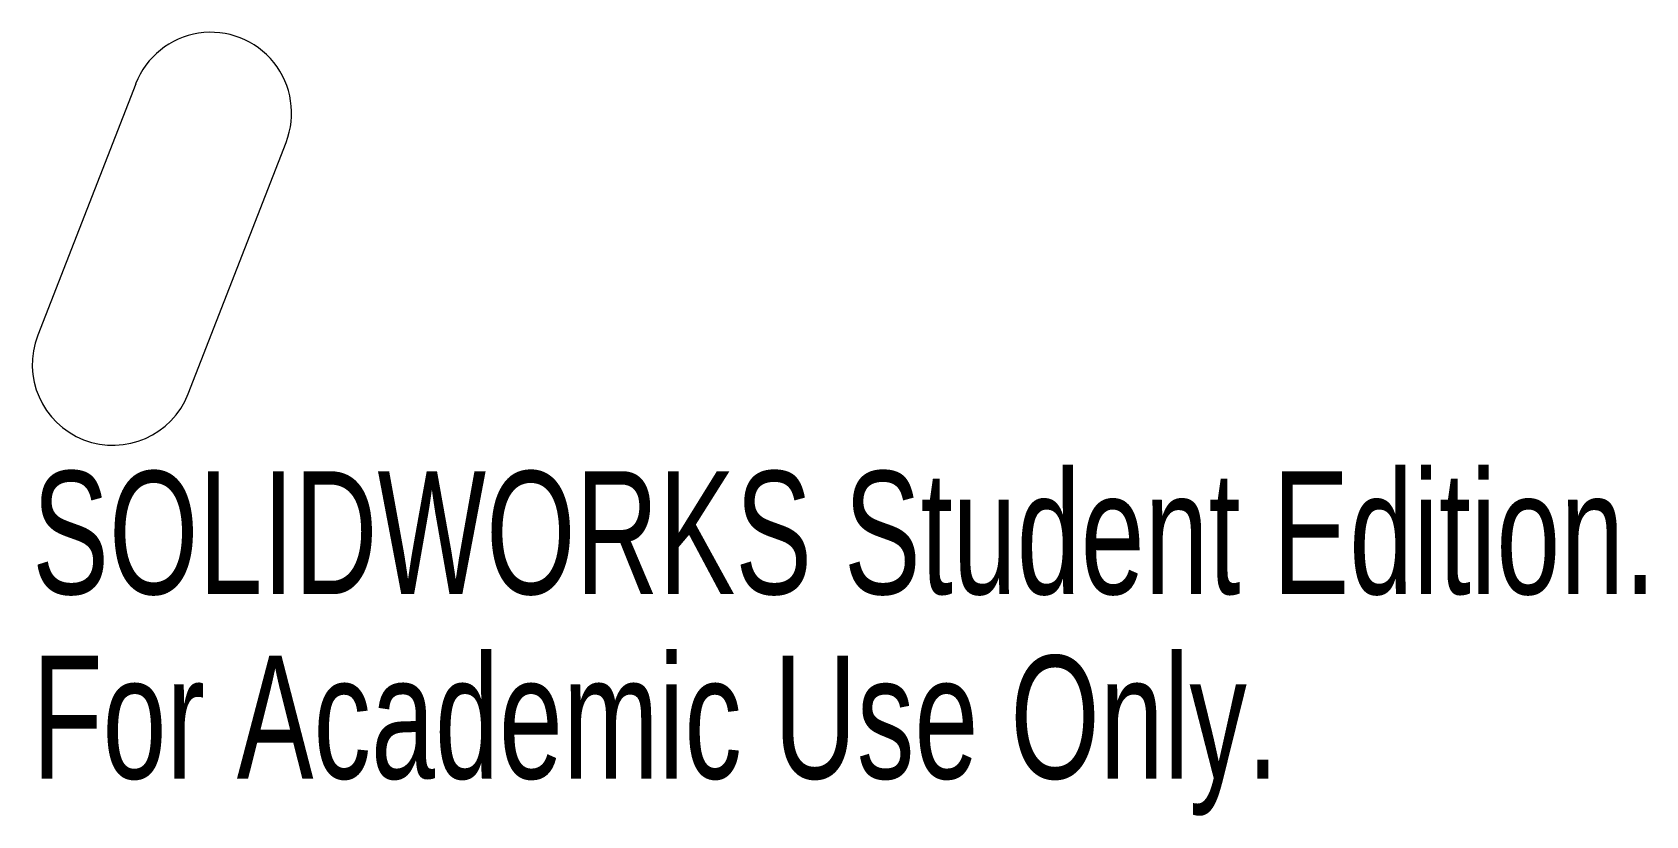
# Model space of a CAD drawing. Header units: inches. Extents: x -0.71 to 1.79, y -2.05 to -0.84.
import ezdxf

# ---------------------------------------------------------------- set-up
doc = ezdxf.new("R2010")
doc.units = ezdxf.units.IN
doc.header["$MEASUREMENT"] = 0
doc.styles.add('SLDTEXTSTYLE0', font='TXT', dxfattribs={"width": 0.7})

msp = doc.modelspace()

# ---------------------------------------------------------------- linework, layer by layer
at = {"color": 7, "linetype": 'Continuous', "lineweight": 15}
for p, q in [((-0.5493, -0.9166), (-0.7009, -1.3057)), ((-0.468, -1.3965), (-0.3164, -1.0074))]:
    msp.add_line(p, q, dxfattribs=at)
for centre, start, end in [((-0.4329, -0.962), 338.7118, 158.7118), ((-0.5845, -1.3511), 158.7118, 338.7118)]:
    msp.add_arc(centre, 0.125, start, end, dxfattribs=at)

# ---------------------------------------------------------------- texts
at = {"color": 7, "linetype": 'Continuous', "char_height": 0.1903, "attachment_point": 1, "style": 'SLDTEXTSTYLE0'}
for s, insert in [('SOLIDWORKS Student Edition.', (-0.7095, -1.5162)), ('For Academic Use Only.', (-0.7095, -1.8017))]:
    msp.add_mtext(s, dxfattribs=dict(at, insert=insert))

doc.saveas('drawing.dxf')
